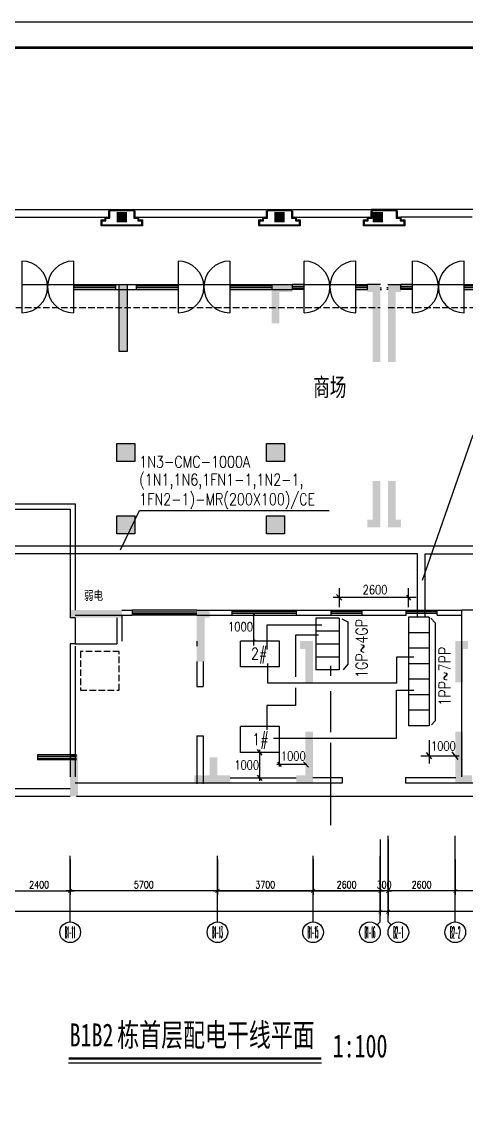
# Model space of a CAD drawing. Extents: x 2942 to 121742, y -69387 to 14613.
# Drawn here: x 44088 to 61292, y -27387 to 14613 of the extents above; entities that cross this region are included whole.
import ezdxf
from ezdxf.enums import TextEntityAlignment as Align

# ---------------------------------------------------------------- set-up
doc = ezdxf.new("R2010")
doc.units = 0
doc.header["$LTSCALE"] = 1000
doc.header["$MEASUREMENT"] = 0
doc.linetypes.add('DASH', pattern=[0.35, 0.25, -0.1])
doc.layers.get('0').update_dxf_attribs({"linetype": 'CONTINUOUS'})
doc.layers.get('DEFPOINTS').update_dxf_attribs({"linetype": 'CONTINUOUS'})
for name, color, linetype in [('1', 4, 'CONTINUOUS'), ('AXIS', 7, 'CONTINUOUS'), ('AXIS_TEXT', 7, 'CONTINUOUS'), ('COLUMN', 252, 'CONTINUOUS'), ('DJ', 4, 'CONTINUOUS'), ('FRAME', 7, 'CONTINUOUS'), ('KT', 7, 'CONTINUOUS'), ('STAIR', 7, 'CONTINUOUS'), ('WALL', 7, 'CONTINUOUS'), ('WINDOW', 7, 'CONTINUOUS'), ('XL', 1, 'CONTINUOUS'), ('信箱', 7, 'CONTINUOUS'), ('文字', 7, 'CONTINUOUS'), ('柱', 252, 'CONTINUOUS'), ('首层', 7, 'CONTINUOUS')]:
    doc.layers.add(name, color=color, linetype=linetype)
doc.styles.add('COMPLEX', font='COMPLEX.shx', dxfattribs={"width": 0.8})
doc.styles.add('DIM_FONT', font='romanc.shx', dxfattribs={"width": 0.8})
doc.styles.add('HZ', font='SIMPLEX.shx', dxfattribs={"width": 0.75, "bigfont": 'hztxt.shx'})
doc.styles.add('HZTXT', font='txt.shx', dxfattribs={"width": 0.5, "bigfont": 'hztxt.shx'})
doc.styles.add('文字说明', font='SimSun.ttf')
doc.dimstyles.new('S100', dxfattribs={"dimtxt": 280, "dimasz": 150, "dimexe": 150, "dimexo": 150, "dimgap": 100, "dimtad": 1, "dimdec": 0, "dimzin": 0, "dimdsep": 46, "dimtxsty": 'DIM_FONT', "dimblk": '_DIMX', "dimblk1": 'ARCHTICK', "dimblk2": 'ARCHTICK', "dimsah": 1, "dimcen": 0.09, "dimdle": 150, "dimclrt": 7, "dimadec": 0, "dimazin": 0, "dimtfac": 1, "dimtdec": 0, "dimtix": 1, "dimtmove": 2, "dimatfit": 3, "dimldrblk": 'ARCHTICK', "dimfxl": 0, "dimtolj": 1, "dimtzin": 0, "dimarcsym": 0})

# ---------------------------------------------------------------- blocks, each defined once
blk = doc.blocks.new('_FZH')
blk.add_solid([(-0.5, -0.5), (0.5, -0.5), (-0.5, 0.5), (0.5, 0.5)])
blk = doc.blocks.new('_ARCHTICK')
at = {"color": 0, "linetype": 'ByBlock', "const_width": 0.15}
blk.add_lwpolyline([(-0.5, -0.5), (0.5, 0.5)], dxfattribs=at)
blk = doc.blocks.new('*D761')
at = {"color": 0, "linetype": 'ByBlock'}
for p, q in [((22863, -17805), (22863, -19966)), ((57963, -17805), (57963, -19966)), ((58113, -19816), (22713, -19816))]:
    blk.add_line(p, q, dxfattribs=at)
at = {"layer": 'DEFPOINTS', "color": 0, "linetype": 'ByBlock'}
for p in [(22863, -17655), (57963, -17655), (22863, -19816)]:
    blk.add_point(p, dxfattribs=at)
at = {"color": 0, "linetype": 'ByBlock', "xscale": 150, "yscale": 150, "zscale": 150, "rotation": 180}
blk.add_blockref('_ARCHTICK', (22863, -19816), dxfattribs=at)
at = {"color": 0, "linetype": 'ByBlock', "xscale": 150, "yscale": 150, "zscale": 150}
blk.add_blockref('_ARCHTICK', (57963, -19816), dxfattribs=at)
at = {"color": 7, "linetype": 'ByBlock', "insert": (40413, -19576), "char_height": 280, "attachment_point": 5, "style": 'DIM_FONT'}
blk.add_mtext('\\A1;35100', dxfattribs=at)
blk = doc.blocks.new('_DIMX')
blk.add_line((-150, 0), (150, 0))
at = {"const_width": 50}
blk.add_lwpolyline([(-70, -70), (70, 70)], dxfattribs=at)
blk = doc.blocks.new('*D767')
at = {"color": 0, "linetype": 'ByBlock'}
for p, q in [((51663, -17805), (51663, -19166)), ((55363, -17805), (55363, -19166)), ((55513, -19016), (51513, -19016))]:
    blk.add_line(p, q, dxfattribs=at)
at = {"layer": 'DEFPOINTS', "color": 0, "linetype": 'ByBlock'}
for p in [(51663, -17655), (55363, -17655), (51663, -19016)]:
    blk.add_point(p, dxfattribs=at)
at = {"color": 0, "linetype": 'ByBlock', "xscale": 150, "yscale": 150, "zscale": 150, "rotation": 180}
blk.add_blockref('_ARCHTICK', (51663, -19016), dxfattribs=at)
at = {"color": 0, "linetype": 'ByBlock', "xscale": 150, "yscale": 150, "zscale": 150}
blk.add_blockref('_ARCHTICK', (55363, -19016), dxfattribs=at)
at = {"color": 7, "linetype": 'ByBlock', "insert": (53513, -18776), "char_height": 280, "attachment_point": 5, "style": 'DIM_FONT'}
blk.add_mtext('\\A1;3700', dxfattribs=at)
blk = doc.blocks.new('*D768')
at = {"color": 0, "linetype": 'ByBlock'}
for p, q in [((55363, -17805), (55363, -19166)), ((57963, -17805), (57963, -19166)), ((58113, -19016), (55213, -19016))]:
    blk.add_line(p, q, dxfattribs=at)
at = {"layer": 'DEFPOINTS', "color": 0, "linetype": 'ByBlock'}
for p in [(55363, -17655), (57963, -17655), (55363, -19016)]:
    blk.add_point(p, dxfattribs=at)
at = {"color": 0, "linetype": 'ByBlock', "xscale": 150, "yscale": 150, "zscale": 150}
for p, rotation in [((55363, -19016), 179.9999999999949), ((57963, -19016), 359.9999999999949)]:
    blk.add_blockref('_ARCHTICK', p, dxfattribs=dict(at, rotation=rotation))
at = {"color": 7, "linetype": 'ByBlock', "insert": (56663, -18776), "char_height": 280, "attachment_point": 5, "style": 'DIM_FONT'}
blk.add_mtext('\\A1;2600', dxfattribs=at)
blk = doc.blocks.new('_AXISO')
blk.add_circle((0, 0), 0.5)
at = {"layer": 'AXIS_TEXT', "style": 'COMPLEX', "width": 1.041667}
blk.add_attdef('A', text='', height=0.56, dxfattribs=at).set_placement((-0.25, -0.28), (0.25, -0.28), align=Align.FIT)
blk = doc.blocks.new('*D773')
at = {"color": 0, "linetype": 'ByBlock'}
for p, q in [((51663, -17805), (51663, -19166)), ((55363, -17805), (55363, -19166)), ((51513, -19016), (55513, -19016))]:
    blk.add_line(p, q, dxfattribs=at)
at = {"layer": 'DEFPOINTS', "color": 0, "linetype": 'ByBlock'}
for p in [(51663, -17655), (55363, -17655), (55363, -19016)]:
    blk.add_point(p, dxfattribs=at)
at = {"color": 0, "linetype": 'ByBlock', "xscale": 150, "yscale": 150, "zscale": 150, "rotation": 180}
blk.add_blockref('_ARCHTICK', (51663, -19016), dxfattribs=at)
at = {"color": 0, "linetype": 'ByBlock', "xscale": 150, "yscale": 150, "zscale": 150}
blk.add_blockref('_ARCHTICK', (55363, -19016), dxfattribs=at)
at = {"color": 7, "linetype": 'ByBlock', "insert": (53513, -18776), "char_height": 280, "attachment_point": 5, "style": 'DIM_FONT'}
blk.add_mtext('\\A1;3700', dxfattribs=at)
blk = doc.blocks.new('*D774')
at = {"color": 0, "linetype": 'ByBlock'}
for p, q in [((55363, -17805), (55363, -19166)), ((57963, -17805), (57963, -19166)), ((55213, -19016), (58113, -19016))]:
    blk.add_line(p, q, dxfattribs=at)
at = {"layer": 'DEFPOINTS', "color": 0, "linetype": 'ByBlock'}
for p in [(55363, -17655), (57963, -17655), (57963, -19016)]:
    blk.add_point(p, dxfattribs=at)
at = {"color": 0, "linetype": 'ByBlock', "xscale": 150, "yscale": 150, "zscale": 150, "rotation": 180}
blk.add_blockref('_ARCHTICK', (55363, -19016), dxfattribs=at)
at = {"color": 0, "linetype": 'ByBlock', "xscale": 150, "yscale": 150, "zscale": 150}
blk.add_blockref('_ARCHTICK', (57963, -19016), dxfattribs=at)
at = {"color": 7, "linetype": 'ByBlock', "insert": (56663, -18776), "char_height": 280, "attachment_point": 5, "style": 'DIM_FONT'}
blk.add_mtext('\\A1;2600', dxfattribs=at)
blk = doc.blocks.new('*D777')
at = {"color": 0, "linetype": 'ByBlock'}
for p, q in [((45963, -17805), (45963, -19166)), ((51663, -17805), (51663, -19166)), ((51813, -19016), (45813, -19016))]:
    blk.add_line(p, q, dxfattribs=at)
at = {"layer": 'DEFPOINTS', "color": 0, "linetype": 'ByBlock'}
for p in [(45963, -17655), (51663, -17655), (45963, -19016)]:
    blk.add_point(p, dxfattribs=at)
at = {"color": 0, "linetype": 'ByBlock', "xscale": 150, "yscale": 150, "zscale": 150, "rotation": 180}
blk.add_blockref('_ARCHTICK', (45963, -19016), dxfattribs=at)
at = {"color": 0, "linetype": 'ByBlock', "xscale": 150, "yscale": 150, "zscale": 150}
blk.add_blockref('_ARCHTICK', (51663, -19016), dxfattribs=at)
at = {"color": 7, "linetype": 'ByBlock', "insert": (48813, -18776), "char_height": 280, "attachment_point": 5, "style": 'DIM_FONT'}
blk.add_mtext('\\A1;5700', dxfattribs=at)
blk = doc.blocks.new('*D779')
at = {"color": 0, "linetype": 'ByBlock'}
for p, q in [((58263, -17805), (58263, -19966)), ((96063, -17805), (96063, -19966)), ((96213, -19816), (58113, -19816))]:
    blk.add_line(p, q, dxfattribs=at)
at = {"layer": 'DEFPOINTS', "color": 0, "linetype": 'ByBlock'}
for p in [(58263, -17655), (96063, -17655), (58263, -19816)]:
    blk.add_point(p, dxfattribs=at)
at = {"color": 0, "linetype": 'ByBlock', "xscale": 150, "yscale": 150, "zscale": 150, "rotation": 180}
blk.add_blockref('_ARCHTICK', (58263, -19816), dxfattribs=at)
at = {"color": 0, "linetype": 'ByBlock', "xscale": 150, "yscale": 150, "zscale": 150}
blk.add_blockref('_ARCHTICK', (96063, -19816), dxfattribs=at)
at = {"color": 7, "linetype": 'ByBlock', "insert": (77163, -19576), "char_height": 280, "attachment_point": 5, "style": 'DIM_FONT'}
blk.add_mtext('\\A1;37800', dxfattribs=at)
blk = doc.blocks.new('*D781')
at = {"color": 0, "linetype": 'ByBlock'}
for p, q in [((58263, -17805), (58263, -19166)), ((60863, -17805), (60863, -19166)), ((61013, -19016), (58113, -19016))]:
    blk.add_line(p, q, dxfattribs=at)
at = {"layer": 'DEFPOINTS', "color": 0, "linetype": 'ByBlock'}
for p in [(58263, -17655), (60863, -17655), (58263, -19016)]:
    blk.add_point(p, dxfattribs=at)
at = {"color": 0, "linetype": 'ByBlock', "xscale": 150, "yscale": 150, "zscale": 150, "rotation": 180}
blk.add_blockref('_ARCHTICK', (58263, -19016), dxfattribs=at)
at = {"color": 0, "linetype": 'ByBlock', "xscale": 150, "yscale": 150, "zscale": 150}
blk.add_blockref('_ARCHTICK', (60863, -19016), dxfattribs=at)
at = {"color": 7, "linetype": 'ByBlock', "insert": (59563, -18776), "char_height": 280, "attachment_point": 5, "style": 'DIM_FONT'}
blk.add_mtext('\\A1;2600', dxfattribs=at)
blk = doc.blocks.new('*D782')
at = {"color": 0, "linetype": 'ByBlock'}
for p, q in [((60863, -17805), (60863, -19166)), ((64563, -17805), (64563, -19166)), ((64713, -19016), (60713, -19016))]:
    blk.add_line(p, q, dxfattribs=at)
at = {"layer": 'DEFPOINTS', "color": 0, "linetype": 'ByBlock'}
for p in [(60863, -17655), (64563, -17655), (60863, -19016)]:
    blk.add_point(p, dxfattribs=at)
at = {"color": 0, "linetype": 'ByBlock', "xscale": 150, "yscale": 150, "zscale": 150, "rotation": 180}
blk.add_blockref('_ARCHTICK', (60863, -19016), dxfattribs=at)
at = {"color": 0, "linetype": 'ByBlock', "xscale": 150, "yscale": 150, "zscale": 150}
blk.add_blockref('_ARCHTICK', (64563, -19016), dxfattribs=at)
at = {"color": 7, "linetype": 'ByBlock', "insert": (62713, -18776), "char_height": 280, "attachment_point": 5, "style": 'DIM_FONT'}
blk.add_mtext('\\A1;3700', dxfattribs=at)
blk = doc.blocks.new('_AXISO1')
blk.add_line((0.354, -0.146), (0.5, 0))
blk.add_circle((0, -0.5), 0.5)
at = {"layer": 'AXIS_TEXT', "style": 'COMPLEX', "width": 1.041667}
blk.add_attdef('A', text='', height=0.56, dxfattribs=at).set_placement((-0.25, -0.78), (0.25, -0.78), align=Align.FIT)
blk = doc.blocks.new('_AXISO2')
blk.add_line((0.354, 0.146), (0.5, 0))
blk.add_circle((0, 0.5), 0.5)
at = {"layer": 'AXIS_TEXT', "style": 'COMPLEX', "width": 1.041667}
blk.add_attdef('A', text='', height=0.56, dxfattribs=at).set_placement((-0.25, 0.22), (0.25, 0.22), align=Align.FIT)
blk = doc.blocks.new('*D804')
at = {"color": 0, "linetype": 'ByBlock'}
for p, q in [((57963, -17029), (57963, -19166)), ((58263, -17029), (58263, -19166)), ((57963, -19016), (57813, -19016)), ((58263, -19016), (57963, -19016)), ((58263, -19016), (58413, -19016))]:
    blk.add_line(p, q, dxfattribs=at)
at = {"layer": 'DEFPOINTS', "color": 0, "linetype": 'ByBlock'}
for p in [(57963, -16879), (58263, -16879), (57963, -19016)]:
    blk.add_point(p, dxfattribs=at)
at = {"color": 0, "linetype": 'ByBlock', "xscale": 150, "yscale": 150, "zscale": 150}
blk.add_blockref('_ARCHTICK', (57963, -19016), dxfattribs=at)
at = {"color": 0, "linetype": 'ByBlock', "xscale": 150, "yscale": 150, "zscale": 150, "rotation": 180}
blk.add_blockref('_ARCHTICK', (58263, -19016), dxfattribs=at)
at = {"color": 7, "linetype": 'ByBlock', "insert": (58113, -18776), "char_height": 280, "attachment_point": 5, "style": 'DIM_FONT'}
blk.add_mtext('\\A1;300', dxfattribs=at)
blk = doc.blocks.new('M_B0OPK')
for p, q in [((-0.5, 0.5), (0.5, 0.5)), ((0.5, 0.167), (-0.5, 0.167)), ((0.5, -0.167), (-0.5, -0.167)), ((-0.5, -0.5), (0.5, -0.5))]:
    blk.add_line(p, q)
blk = doc.blocks.new('*D806')
at = {"color": 0, "linetype": 'ByBlock'}
for p, q in [((43563, -17805), (43563, -19166)), ((45963, -17805), (45963, -19166)), ((43413, -19016), (46113, -19016))]:
    blk.add_line(p, q, dxfattribs=at)
at = {"layer": 'DEFPOINTS', "color": 0, "linetype": 'ByBlock'}
for p in [(43563, -17655), (45963, -17655), (45963, -19016)]:
    blk.add_point(p, dxfattribs=at)
at = {"color": 0, "linetype": 'ByBlock', "xscale": 150, "yscale": 150, "zscale": 150, "rotation": 180}
blk.add_blockref('_ARCHTICK', (43563, -19016), dxfattribs=at)
at = {"color": 0, "linetype": 'ByBlock', "xscale": 150, "yscale": 150, "zscale": 150}
blk.add_blockref('_ARCHTICK', (45963, -19016), dxfattribs=at)
at = {"color": 7, "linetype": 'ByBlock', "insert": (44763, -18776), "char_height": 280, "attachment_point": 5, "style": 'DIM_FONT'}
blk.add_mtext('\\A1;2400', dxfattribs=at)

msp = doc.modelspace()

# ---------------------------------------------------------------- hatches: boundary and pattern name
at = {"layer": '柱'}
h = msp.add_hatch(color=252, dxfattribs=at)
h.paths.add_polyline_path([(38863.3, -1150.1), (39163.3, -1150.1), (39163.3, -2150.1), (37863.3, -2150.1), (37863.3, -1850.1), (38863.3, -1850.1)])
h.paths.add_polyline_path([(23363.3, 4449.9), (22863.3, 4449.9), (22863.3, 1449.9), (23163.3, 1449.9), (23163.3, 4149.9), (23363.3, 4149.9)])
h.paths.add_polyline_path([(22863.3, -3150.1), (23163.3, -3150.1), (23163.3, -4650.1), (23363.3, -4650.1), (23363.3, -4950.1), (22863.3, -4950.1)])
h.paths.add_polyline_path([(29463.3, -8150.1), (29963.3, -8150.1), (29963.3, -10140.1), (29663.3, -10140.1), (29663.3, -8450.1), (29463.3, -8450.1)])
h.paths.add_polyline_path([(25463.3, -12850.1), (25763.3, -12850.1), (25763.3, -14550.1), (26113.3, -14550.1), (26113.3, -14850.1), (25463.3, -14850.1)])
h.paths.add_polyline_path([(25963.3, -9350.1), (25463.3, -9350.1), (25463.3, -10950.1), (25763.3, -10950.1), (25763.3, -9650.1), (25963.3, -9650.1)])
h.paths.add_polyline_path([(28663.3, -14550.1), (28663.3, -14850.1), (30063.3, -14850.1), (30063.3, -14550.1), (29463.3, -14550.1), (29463.3, -13850.1), (29163.3, -13850.1), (29163.3, -14550.1)])
h.paths.add_polyline_path([(34563.3, -13750.1), (34863.3, -13750.1), (34863.3, -15350.1), (34563.3, -15350.1)])
h.paths.add_polyline_path([(26563.3, -2400.1), (27263.3, -2400.1), (27263.3, -1700.1), (26563.3, -1700.1)])
h.paths.add_polyline_path([(26563.3, -5200.1), (27263.3, -5200.1), (27263.3, -4500.1), (26563.3, -4500.1)])
h.paths.add_polyline_path([(26263.3, 4449.9), (27063.3, 4449.9), (27063.3, 3149.9), (27063.3, 2949.9), (26763.3, 2949.9), (26763.3, 4149.9), (26263.3, 4149.9)])
h.paths.add_polyline_path([(34863.3, -8150.1), (34863.3, -8450.1), (32863.3, -8450.1), (32863.3, -8150.1)])
h.paths.add_polyline_path([(32363.3, -5200.1), (33063.3, -5200.1), (33063.3, -4500.1), (32363.3, -4500.1)])
h.paths.add_polyline_path([(32363.3, -2400.1), (33063.3, -2400.1), (33063.3, -1700.1), (32363.3, -1700.1)])
h.paths.add_polyline_path([(37963.3, -6550.1), (37963.3, -6250.1), (37163.3, -6250.1), (37163.3, -8850.1), (38063.3, -8850.1), (38063.3, -8550.1), (37463.3, -8550.1), (37463.3, -6550.1)])
h.paths.add_polyline_path([(37463.3, -6550.1), (37463.3, -8550.1)], flags=16)
h.paths.add_polyline_path([(32663.3, 1849.9), (32963.3, 1849.9), (32963.3, 4449.9), (32663.3, 4449.9)])
h.paths.add_polyline_path([(54563.3, 4449.9), (53763.3, 4449.9), (53763.3, 3149.9), (53763.3, 2949.9), (54063.3, 2949.9), (54063.3, 4149.9), (54563.3, 4149.9)])
h.paths.add_polyline_path([(54263.3, -2400.1), (53563.3, -2400.1), (53563.3, -1700.1), (54263.3, -1700.1)])
h.paths.add_polyline_path([(54263.3, -5200.1), (53563.3, -5200.1), (53563.3, -4500.1), (54263.3, -4500.1)])
h.paths.add_polyline_path([(51363.3, -8150.1), (50863.3, -8150.1), (50863.3, -10140.1), (51163.3, -10140.1), (51163.3, -8450.1), (51363.3, -8450.1)])
h.paths.add_polyline_path([(46263.3, -13750.1), (45963.3, -13750.1), (45963.3, -15350.1), (46263.3, -15350.1)])
h.paths.add_polyline_path([(41963.3, -13350.1), (41663.3, -13350.1), (41663.3, -15350.1), (41963.3, -15350.1)])
h.paths.add_polyline_path([(38863.3, -13350.1), (39163.3, -13350.1), (39163.3, -15350.1), (38863.3, -15350.1)])
h.paths.add_polyline_path([(52163.3, -14550.1), (52163.3, -14850.1), (50763.3, -14850.1), (50763.3, -14550.1), (51363.3, -14550.1), (51363.3, -13850.1), (51663.3, -13850.1), (51663.3, -14550.1)])
h.paths.add_polyline_path([(45963.3, -8150.1), (45963.3, -8450.1), (47963.3, -8450.1), (47963.3, -8150.1)])
h.paths.add_polyline_path([(41963.3, -1150.1), (41663.3, -1150.1), (41663.3, -2150.1), (42963.3, -2150.1), (42963.3, -1850.1), (41963.3, -1850.1)])
h.paths.add_polyline_path([(39063.3, -6550.1), (39063.3, -6250.1), (39863.3, -6250.1), (39863.3, -8850.1), (38963.3, -8850.1), (38963.3, -8550.1), (39563.3, -8550.1), (39563.3, -6550.1)])
h.paths.add_polyline_path([(41763.3, -6550.1), (41763.3, -6250.1), (40963.3, -6250.1), (40963.3, -8850.1), (41863.3, -8850.1), (41863.3, -8550.1), (41263.3, -8550.1), (41263.3, -6550.1)])
h.paths.add_polyline_path([(43363.3, -6550.1), (43363.3, -8550.1)], flags=16)
h.paths.add_polyline_path([(42863.3, -6550.1), (42863.3, -6250.1), (43663.3, -6250.1), (43663.3, -8850.1), (42763.3, -8850.1), (42763.3, -8550.1), (43363.3, -8550.1), (43363.3, -6550.1)])
h.paths.add_polyline_path([(38863.3, 2449.9), (39163.3, 2449.9), (39163.3, 4449.9), (38863.3, 4449.9)])
h.paths.add_polyline_path([(41963.3, 2449.9), (41663.3, 2449.9), (41663.3, 4449.9), (41963.3, 4449.9)])
h.paths.add_polyline_path([(48463.3, -5200.1), (47763.3, -5200.1), (47763.3, -4500.1), (48463.3, -4500.1)])
h.paths.add_polyline_path([(48463.3, -2400.1), (47763.3, -2400.1), (47763.3, -1700.1), (48463.3, -1700.1)])
h.paths.add_polyline_path([(48163.3, 1849.9), (47863.3, 1849.9), (47863.3, 4449.9), (48163.3, 4449.9)])
h.paths.add_polyline_path([(55363.3, -12850.1), (55063.3, -12850.1), (55063.3, -14550.1), (54713.3, -14550.1), (54713.3, -14850.1), (55363.3, -14850.1)])
h.paths.add_polyline_path([(54863.3, -9350.1), (55363.3, -9350.1), (55363.3, -10950.1), (55063.3, -10950.1), (55063.3, -9650.1), (54863.3, -9650.1)])
h.paths.add_polyline_path([(57463.3, 4449.9), (57963.3, 4449.9), (57963.3, 1449.9), (57663.3, 1449.9), (57663.3, 4149.9), (57463.3, 4149.9)])
h.paths.add_polyline_path([(57963.3, -3150.1), (57663.3, -3150.1), (57663.3, -4650.1), (57463.3, -4650.1), (57463.3, -4950.1), (57963.3, -4950.1)])
edge = h.paths.add_edge_path()
edge.add_line((20397.6, 4449.9), (58994.1, 4449.9))
edge = h.paths.add_edge_path()
edge.add_line((57963.3, -17655), (57963.3, 8640.9))
h = msp.add_hatch(color=252, dxfattribs=at)
h.paths.add_polyline_path([(74263.3, -1150.1), (74563.3, -1150.1), (74563.3, -2150.1), (73263.3, -2150.1), (73263.3, -1850.1), (74263.3, -1850.1)])
h.paths.add_polyline_path([(58763.3, 4449.9), (58263.3, 4449.9), (58263.3, 1449.9), (58563.3, 1449.9), (58563.3, 4149.9), (58763.3, 4149.9)])
h.paths.add_polyline_path([(58263.3, -3150.1), (58563.3, -3150.1), (58563.3, -4650.1), (58763.3, -4650.1), (58763.3, -4950.1), (58263.3, -4950.1)])
h.paths.add_polyline_path([(64863.3, -8150.1), (65363.3, -8150.1), (65363.3, -10140.1), (65063.3, -10140.1), (65063.3, -8450.1), (64863.3, -8450.1)])
h.paths.add_polyline_path([(60863.3, -12850.1), (61163.3, -12850.1), (61163.3, -14550.1), (61513.3, -14550.1), (61513.3, -14850.1), (60863.3, -14850.1)])
h.paths.add_polyline_path([(61363.3, -9350.1), (60863.3, -9350.1), (60863.3, -10950.1), (61163.3, -10950.1), (61163.3, -9650.1), (61363.3, -9650.1)])
h.paths.add_polyline_path([(64063.3, -14550.1), (64063.3, -14850.1), (65463.3, -14850.1), (65463.3, -14550.1), (64863.3, -14550.1), (64863.3, -13850.1), (64563.3, -13850.1), (64563.3, -14550.1)])
h.paths.add_polyline_path([(69963.3, -13750.1), (70263.3, -13750.1), (70263.3, -15350.1), (69963.3, -15350.1)])
h.paths.add_polyline_path([(61963.3, -2400.1), (62663.3, -2400.1), (62663.3, -1700.1), (61963.3, -1700.1)])
h.paths.add_polyline_path([(61963.3, -5200.1), (62663.3, -5200.1), (62663.3, -4500.1), (61963.3, -4500.1)])
h.paths.add_polyline_path([(61663.3, 4449.9), (62463.3, 4449.9), (62463.3, 3149.9), (62463.3, 2949.9), (62163.3, 2949.9), (62163.3, 4149.9), (61663.3, 4149.9)])
h.paths.add_polyline_path([(70263.3, -8150.1), (70263.3, -8450.1), (68263.3, -8450.1), (68263.3, -8150.1)])
h.paths.add_polyline_path([(67763.3, -5200.1), (68463.3, -5200.1), (68463.3, -4500.1), (67763.3, -4500.1)])
h.paths.add_polyline_path([(67763.3, -2400.1), (68463.3, -2400.1), (68463.3, -1700.1), (67763.3, -1700.1)])
h.paths.add_polyline_path([(73363.3, -6550.1), (73363.3, -6250.1), (72563.3, -6250.1), (72563.3, -8850.1), (73463.3, -8850.1), (73463.3, -8550.1), (72863.3, -8550.1), (72863.3, -6550.1)])
h.paths.add_polyline_path([(72863.3, -6550.1), (72863.3, -8550.1)], flags=16)
h.paths.add_polyline_path([(68063.3, 1849.9), (68363.3, 1849.9), (68363.3, 4449.9), (68063.3, 4449.9)])
h.paths.add_polyline_path([(89963.3, 4449.9), (89163.3, 4449.9), (89163.3, 3149.9), (89163.3, 2949.9), (89463.3, 2949.9), (89463.3, 4149.9), (89963.3, 4149.9)])
h.paths.add_polyline_path([(89663.3, -2400.1), (88963.3, -2400.1), (88963.3, -1700.1), (89663.3, -1700.1)])
h.paths.add_polyline_path([(89663.3, -5200.1), (88963.3, -5200.1), (88963.3, -4500.1), (89663.3, -4500.1)])
h.paths.add_polyline_path([(86763.3, -8150.1), (86263.3, -8150.1), (86263.3, -10140.1), (86563.3, -10140.1), (86563.3, -8450.1), (86763.3, -8450.1)])
h.paths.add_polyline_path([(81663.3, -13750.1), (81363.3, -13750.1), (81363.3, -15350.1), (81663.3, -15350.1)])
h.paths.add_polyline_path([(77363.3, -13350.1), (77063.3, -13350.1), (77063.3, -15350.1), (77363.3, -15350.1)])
h.paths.add_polyline_path([(74263.3, -13350.1), (74563.3, -13350.1), (74563.3, -15350.1), (74263.3, -15350.1)])
h.paths.add_polyline_path([(87563.3, -14550.1), (87563.3, -14850.1), (86163.3, -14850.1), (86163.3, -14550.1), (86763.3, -14550.1), (86763.3, -13850.1), (87063.3, -13850.1), (87063.3, -14550.1)])
h.paths.add_polyline_path([(81363.3, -8150.1), (81363.3, -8450.1), (83363.3, -8450.1), (83363.3, -8150.1)])
h.paths.add_polyline_path([(77363.3, -1150.1), (77063.3, -1150.1), (77063.3, -2150.1), (78363.3, -2150.1), (78363.3, -1850.1), (77363.3, -1850.1)])
h.paths.add_polyline_path([(74463.3, -6550.1), (74463.3, -6250.1), (75263.3, -6250.1), (75263.3, -8850.1), (74363.3, -8850.1), (74363.3, -8550.1), (74963.3, -8550.1), (74963.3, -6550.1)])
h.paths.add_polyline_path([(77163.3, -6550.1), (77163.3, -6250.1), (76363.3, -6250.1), (76363.3, -8850.1), (77263.3, -8850.1), (77263.3, -8550.1), (76663.3, -8550.1), (76663.3, -6550.1)])
h.paths.add_polyline_path([(78763.3, -6550.1), (78763.3, -8550.1)], flags=16)
h.paths.add_polyline_path([(78263.3, -6550.1), (78263.3, -6250.1), (79063.3, -6250.1), (79063.3, -8850.1), (78163.3, -8850.1), (78163.3, -8550.1), (78763.3, -8550.1), (78763.3, -6550.1)])
h.paths.add_polyline_path([(74263.3, 2449.9), (74563.3, 2449.9), (74563.3, 4449.9), (74263.3, 4449.9)])
h.paths.add_polyline_path([(77363.3, 2449.9), (77063.3, 2449.9), (77063.3, 4449.9), (77363.3, 4449.9)])
h.paths.add_polyline_path([(83863.3, -5200.1), (83163.3, -5200.1), (83163.3, -4500.1), (83863.3, -4500.1)])
h.paths.add_polyline_path([(83863.3, -2400.1), (83163.3, -2400.1), (83163.3, -1700.1), (83863.3, -1700.1)])
h.paths.add_polyline_path([(83563.3, 1849.9), (83263.3, 1849.9), (83263.3, 4449.9), (83563.3, 4449.9)])
h.paths.add_polyline_path([(90763.3, -12850.1), (90463.3, -12850.1), (90463.3, -14550.1), (90113.3, -14550.1), (90113.3, -14850.1), (90763.3, -14850.1)])
h.paths.add_polyline_path([(90263.3, -9350.1), (90763.3, -9350.1), (90763.3, -10950.1), (90463.3, -10950.1), (90463.3, -9650.1), (90263.3, -9650.1)])
h.paths.add_polyline_path([(92863.3, 4449.9), (93363.3, 4449.9), (93363.3, 1449.9), (93063.3, 1449.9), (93063.3, 4149.9), (92863.3, 4149.9)])
h.paths.add_polyline_path([(93363.3, -3150.1), (93063.3, -3150.1), (93063.3, -4650.1), (92863.3, -4650.1), (92863.3, -4950.1), (93363.3, -4950.1)])
edge = h.paths.add_edge_path()
edge.add_line((55797.5, 4449.9), (94394, 4449.9))
edge = h.paths.add_edge_path()
edge.add_line((93363.3, -17655), (93363.3, 8640.9))

# ---------------------------------------------------------------- linework, layer by layer
for p, q in [((44088.3, 5349.7), (44088.3, 3349.7)), ((46088.3, 5349.7), (46088.3, 3349.7)), ((50138.3, 5349.7), (50138.3, 3349.7)), ((52138.3, 5349.7), (52138.3, 3349.7)), ((55013.3, 3349.7), (55013.3, 5349.7)), ((57013.3, 3349.7), (57013.3, 5349.7)), ((59213.3, 3349.7), (59213.3, 5349.7)), ((61213.3, 3349.7), (61213.3, 5349.7)), ((50863.3, -8150.1), (48363.3, -8150.1)), ((48363.3, -8216.8), (50863.3, -8216.8)), ((48363.3, -8283.5), (50863.3, -8283.5)), ((50863.3, -8350.1), (48363.3, -8350.1)), ((52213.3, -8150.1), (54713.3, -8150.1)), ((54713.3, -8216.8), (52213.3, -8216.8)), ((54713.3, -8283.5), (52213.3, -8283.5)), ((52213.3, -8350.1), (54713.3, -8350.1)), ((56063.3, -8150.1), (57263.3, -8150.1)), ((57263.3, -8216.8), (56063.3, -8216.8)), ((57263.3, -8283.5), (56063.3, -8283.5)), ((56063.3, -8350.1), (57263.3, -8350.1)), ((58963.3, -8150.1), (60163.3, -8150.1)), ((60163.3, -8216.8), (58963.3, -8216.8)), ((60163.3, -8283.5), (58963.3, -8283.5))]:
    msp.add_line(p, q)
for centre, start, end in [((44088.3, 4349.7), 270, 90), ((46088.3, 4349.7), 90, 270), ((50138.3, 4349.7), 270, 90), ((52138.3, 4349.7), 90, 270), ((55013.3, 4349.7), 270, 90), ((57013.3, 4349.7), 90, 270), ((59213.3, 4349.7), 270, 90), ((61213.3, 4349.7), 90, 270)]:
    msp.add_arc(centre, 1000, start, end)
at = {"layer": 'AXIS'}
for p, q in [((58263.3, -20215.7), (58263.3, -16879.4)), ((60863.3, -20215.7), (60863.3, -16879.4)), ((45963.3, -20215.7), (45963.3, -17655)), ((51663.3, -20215.7), (51663.3, -17655)), ((55363.3, -20215.7), (55363.3, -17655)), ((57963.3, -20215.7), (57963.3, -17655))]:
    msp.add_line(p, q, dxfattribs=at)
at = {"layer": 'DJ'}
for p, q in [((59591.8, -6988.6), (61553.6, -1374.9)), ((47912.4, -5818.2), (48652, -4294.6)), ((48652, -4294.6), (55990.4, -4294.6)), ((39930.4, -5671.2), (76327, -5671.2)), ((59398.3, -5973.3), (40194.3, -5973.3)), ((59398.3, -8395.5), (59398.3, -5973.3)), ((59698.3, -8395.5), (59698.3, -5971.2)), ((59698.3, -5971.2), (76027, -5971.2)), ((56268, -7544.2), (56476.1, -7765.1)), ((56389.2, -8042.3), (56389.2, -7300.8)), ((59053.8, -8042.3), (59053.8, -7300.8)), ((59357.3, -7670.2), (56142.4, -7670.2)), ((58973.2, -7569.9), (59129.3, -7764.9)), ((53109.9, -8316.5), (53031.5, -8381.7)), ((53073.3, -9516.8), (53073.3, -8289.1)), ((56481, -8491.5), (56712.4, -8607.1)), ((56712.4, -8607.1), (56712.4, -10248.8)), ((59921.3, -8465.1), (60082.9, -8649.8)), ((60082.9, -8649.8), (60082.9, -12434.5)), ((53122.2, -9320.3), (53028.2, -9377.7)), ((56712.4, -10248.8), (56527.3, -10456.9)), ((60082.9, -12434.5), (59944.4, -12596.1)), ((59850.8, -13185.4), (59850.8, -14084.2)), ((53193.5, -13549.6), (53380.6, -13760)), ((53287.7, -13552.1), (53287.7, -14762.8)), ((54056.9, -13635.2), (54056.9, -14205.4)), ((61012.3, -13797.9), (59528.2, -13797.9)), ((59732.6, -13665.1), (59947.6, -13906.8)), ((60738.5, -13636.7), (60964.3, -13926.9)), ((53959.6, -14114.1), (55119.9, -14114.1)), ((53981.8, -14029.7), (54131.4, -14197.9)), ((54993.5, -14016.8), (55180.7, -14227.2)), ((53193.5, -14538.4), (53380.6, -14748.8))]:
    msp.add_line(p, q, dxfattribs=at)
at = {"layer": 'FRAME', "color": 7, "linetype": 'ByBlock'}
msp.add_lwpolyline([(121742.1, -69387), (2942.1, -69387), (2942.1, 14613), (121742.1, 14613)], close=True, dxfattribs=at)
at = {"layer": 'FRAME', "color": 7, "linetype": 'ByBlock', "const_width": 100}
msp.add_lwpolyline([(120742.1, 13612.6), (5442.1, 13612.6), (5442.1, -68387.5), (120742.1, -68387.5)], close=True, dxfattribs=at)
at = {"layer": 'KT', "linetype": 'DASH'}
for p, q in [((22863.3, 3549.9), (57963.3, 3549.9)), ((58263.3, 3549.9), (89463.3, 3549.9))]:
    msp.add_line(p, q, dxfattribs=at)
at = {"layer": 'STAIR'}
for p, q in [((42504.4, 7349.9), (47523.3, 7349.9)), ((48403.3, 7349.9), (53563.3, 7349.9)), ((54563.3, 7349.9), (58614.8, 7349.9)), ((61723.3, 7349.9), (57614.8, 7349.9)), ((42664.8, 7049.9), (47313.3, 7049.9)), ((48613.3, 7049.9), (53413.3, 7049.9)), ((54713.3, 7049.9), (57464.8, 7049.9)), ((61513.9, 7049.9), (58764.8, 7049.9)), ((44088.3, 4449.9), (46088.3, 4449.9)), ((50138.3, 4449.9), (52138.3, 4449.9)), ((55013.3, 4449.9), (57013.3, 4449.9)), ((59213.3, 4449.9), (61213.3, 4449.9)), ((56492.3, -14850.1), (46163.3, -14850.1)), ((74313.3, -14850.1), (58940.1, -14850.1)), ((46213.3, -15350.1), (74313.3, -15350.1))]:
    msp.add_line(p, q, dxfattribs=at)
at = {"layer": 'STAIR', "linetype": 'DASH'}
msp.add_lwpolyline([(46363.3, -11250.1), (47863.3, -11250.1), (47863.3, -9750.1), (46363.3, -9750.1)], close=True, dxfattribs=at)
at = {"layer": 'WALL'}
for p, q in [((47523.3, 7349.9), (47463.3, 7289.9)), ((47463.3, 7049.9), (47463.3, 7289.9)), ((47498.3, 7014.9), (47498.3, 7289.9)), ((47523.3, 7349.9), (48403.3, 7349.9)), ((47523.3, 7314.9), (48403.3, 7314.9)), ((48463.3, 7289.9), (48403.3, 7349.9)), ((48428.3, 7290.6), (48428.3, 7014.9)), ((48463.3, 7289.9), (48463.3, 7049.9)), ((53623.3, 7349.9), (53563.3, 7289.9)), ((53563.3, 7049.9), (53563.3, 7289.9)), ((53598.3, 7014.9), (53598.3, 7289.9)), ((53623.3, 7349.9), (54503.3, 7349.9)), ((53623.3, 7314.9), (54503.3, 7314.9)), ((54563.3, 7289.9), (54503.3, 7349.9)), ((54528.3, 7290.6), (54528.3, 7014.9)), ((54563.3, 7289.9), (54563.3, 7049.9)), ((57673.3, 7349.9), (57613.3, 7289.9)), ((57613.3, 7049.9), (57613.3, 7289.9)), ((57648.3, 7014.9), (57648.3, 7289.9)), ((57673.3, 7349.9), (58553.3, 7349.9)), ((57673.3, 7314.9), (58553.3, 7314.9)), ((58613.3, 7289.9), (58553.3, 7349.9)), ((58578.3, 7290.6), (58578.3, 7014.9)), ((58613.3, 7289.9), (58613.3, 7049.9)), ((47163.3, 6949.9), (47180.9, 6932.3)), ((47163.3, 6709.9), (47163.3, 6949.9)), ((47163.3, 6949.9), (47313.3, 6949.9)), ((47198.3, 6744.9), (47198.3, 6889.9)), ((48728.3, 6744.9), (47198.3, 6744.9)), ((47223.3, 6914.9), (47348.3, 6914.9)), ((47313.3, 7049.9), (47330.9, 7032.3)), ((47313.3, 6949.9), (47313.3, 7049.9)), ((47313.3, 7049.9), (47463.3, 7049.9)), ((47348.3, 6914.9), (47348.3, 6989.9)), ((47373.3, 7014.9), (47498.3, 7014.9)), ((48428.3, 7014.9), (48553.3, 7014.9)), ((48463.3, 7049.9), (48613.3, 7049.9)), ((48578.3, 6989.9), (48578.3, 6914.9)), ((48578.3, 6914.9), (48703.3, 6914.9)), ((48613.3, 7049.9), (48595.7, 7032.3)), ((48613.3, 7049.9), (48613.3, 6949.9)), ((48613.3, 6949.9), (48763.3, 6949.9)), ((48728.3, 6889.9), (48728.3, 6744.9)), ((48763.3, 6949.9), (48745.7, 6932.3)), ((48763.3, 6949.9), (48763.3, 6709.9)), ((48763.3, 6709.9), (48763.3, 6889.9)), ((53263.3, 6949.9), (53280.9, 6932.3)), ((53263.3, 6709.9), (53263.3, 6949.9)), ((53263.3, 6949.9), (53413.3, 6949.9)), ((53298.3, 6744.9), (53298.3, 6889.9)), ((54828.3, 6744.9), (53298.3, 6744.9)), ((53323.3, 6914.9), (53448.3, 6914.9)), ((53413.3, 7049.9), (53430.9, 7032.3)), ((53413.3, 6949.9), (53413.3, 7049.9)), ((53413.3, 7049.9), (53563.3, 7049.9)), ((53448.3, 6914.9), (53448.3, 6989.9)), ((53473.3, 7014.9), (53598.3, 7014.9)), ((54528.3, 7014.9), (54653.3, 7014.9)), ((54563.3, 7049.9), (54713.3, 7049.9)), ((54678.3, 6989.9), (54678.3, 6914.9)), ((54678.3, 6914.9), (54803.3, 6914.9)), ((54713.3, 7049.9), (54695.7, 7032.3)), ((54713.3, 7049.9), (54713.3, 6949.9)), ((54713.3, 6949.9), (54863.3, 6949.9)), ((54828.3, 6889.9), (54828.3, 6744.9)), ((54863.3, 6949.9), (54845.7, 6932.3)), ((54863.3, 6949.9), (54863.3, 6709.9)), ((54863.3, 6709.9), (54863.3, 6889.9)), ((57313.3, 6949.9), (57330.9, 6932.3)), ((57313.3, 6709.9), (57313.3, 6949.9)), ((57313.3, 6949.9), (57463.3, 6949.9)), ((57348.3, 6744.9), (57348.3, 6889.9)), ((58878.3, 6744.9), (57348.3, 6744.9)), ((57373.3, 6914.9), (57498.3, 6914.9)), ((57463.3, 7049.9), (57480.9, 7032.3)), ((57463.3, 6949.9), (57463.3, 7049.9)), ((57463.3, 7049.9), (57613.3, 7049.9)), ((57498.3, 6914.9), (57498.3, 6989.9)), ((57523.3, 7014.9), (57648.3, 7014.9)), ((58578.3, 7014.9), (58703.3, 7014.9)), ((58613.3, 7049.9), (58763.3, 7049.9)), ((58728.3, 6989.9), (58728.3, 6914.9)), ((58728.3, 6914.9), (58853.3, 6914.9)), ((58763.3, 7049.9), (58745.7, 7032.3)), ((58763.3, 7049.9), (58763.3, 6949.9)), ((58763.3, 6949.9), (58913.3, 6949.9)), ((58878.3, 6889.9), (58878.3, 6744.9)), ((58913.3, 6949.9), (58895.7, 6932.3)), ((58913.3, 6949.9), (58913.3, 6709.9)), ((58913.3, 6709.9), (58913.3, 6889.9)), ((48763.3, 6709.9), (47163.3, 6709.9)), ((54863.3, 6709.9), (53263.3, 6709.9)), ((58913.3, 6709.9), (57313.3, 6709.9)), ((46088.3, 4449.9), (46088.3, 4249.5)), ((46088.3, 4449.9), (46088.3, 4249.5)), ((47713.3, 4449.9), (48513.3, 4449.9)), ((47713.3, 4449.9), (47713.3, 4249.5)), ((47713.3, 4249.5), (48513.3, 4249.5)), ((48513.3, 4449.9), (48513.3, 4249.5)), ((50138.3, 4449.9), (50138.3, 4249.5)), ((50138.3, 4449.9), (50138.3, 4249.5)), ((52138.3, 4449.9), (52138.3, 4249.5)), ((52138.3, 4449.9), (52138.3, 4249.5)), ((53763.3, 4449.9), (54563.3, 4449.9)), ((53763.3, 4449.9), (53763.3, 4249.5)), ((53763.3, 4249.5), (54563.3, 4249.5)), ((54563.3, 4249.5), (54563.3, 4449.9)), ((55013.3, 4249.5), (55013.3, 4449.9)), ((55013.3, 4249.5), (55013.3, 4449.9)), ((57013.3, 4249.5), (57013.3, 4449.9)), ((57013.3, 4249.5), (57013.3, 4449.9)), ((57967.4, 4449.9), (57463.3, 4449.9)), ((57463.3, 4249.5), (57463.3, 4449.9)), ((58259.2, 4449.9), (58763.3, 4449.9)), ((58763.3, 4249.5), (58763.3, 4449.9)), ((59213.3, 4249.5), (59213.3, 4449.9)), ((59213.3, 4249.5), (59213.3, 4449.9)), ((61213.3, 4249.5), (61213.3, 4449.9)), ((61213.3, 4249.5), (61213.3, 4449.9)), ((36363.3, -4040.1), (46163.3, -4040.1)), ((46163.3, -4040.1), (46163.3, -8150.1)), ((36563.3, -4240.1), (45963.3, -4240.1)), ((45963.3, -4240.1), (45963.3, -8450.1)), ((46163.3, -8350.1), (48363.3, -8350.1)), ((47963.3, -8150.1), (48363.3, -8150.1)), ((47963.3, -8350.1), (47963.3, -9350.1)), ((48363.3, -8150.1), (48363.3, -8350.1)), ((50863.3, -8150.1), (52213.3, -8150.1)), ((50863.3, -8350.1), (52213.3, -8350.1)), ((52213.3, -8150.1), (52213.3, -8350.1)), ((54713.3, -8150.1), (56063.3, -8150.1)), ((54713.3, -8150.1), (54713.3, -8350.1)), ((54713.3, -8350.1), (56063.3, -8350.1)), ((56063.3, -8350.1), (56063.3, -8150.1)), ((57263.3, -8150.1), (58963.3, -8150.1)), ((57263.3, -8350.1), (57263.3, -8150.1)), ((57263.3, -8350.1), (58963.3, -8350.1)), ((58963.3, -8350.1), (58963.3, -8150.1)), ((60163.3, -8150.1), (61113.3, -8150.1)), ((60163.3, -8350.1), (60163.3, -8150.1)), ((60163.3, -8350.1), (61113.3, -8350.1)), ((61113.3, -14600.1), (61113.3, -8150.1)), ((62263.3, -8150.1), (61113.3, -8150.1)), ((46163.3, -8450.1), (45963.3, -8450.1)), ((47763.3, -8450.1), (47763.3, -9450.1)), ((45963.3, -9450.1), (45963.3, -14600.1)), ((46163.3, -9450.1), (45963.3, -9450.1)), ((46163.3, -9450.1), (47763.3, -9450.1)), ((46163.3, -9450.1), (46163.3, -9450.1)), ((46163.3, -9450.1), (46163.3, -9450.1)), ((46163.3, -9550.1), (46163.3, -14600.1)), ((50863.3, -9350.1), (50863.3, -9550.1)), ((50860.6, -10145.9), (50860.6, -11112.3)), ((51107.2, -10145.9), (51107.2, -11112.3)), ((50860.6, -11112.3), (51107.2, -11112.3)), ((50860.6, -13019.9), (51107.2, -13019.9)), ((50860.6, -13019.9), (50860.6, -14867.6)), ((51107.2, -13019.9), (51107.2, -14867.6)), ((54714.7, -14648.1), (52150.4, -14648.1)), ((55355.8, -14633.6), (56492.3, -14633.6)), ((56492.3, -14633.6), (56492.3, -14850.1)), ((58940.1, -14633.6), (58940.1, -14850.1)), ((58940.1, -14633.6), (60892.6, -14633.6))]:
    msp.add_line(p, q, dxfattribs=at)
for centre, radius, start, end in [((47523.3, 7289.9), 25, 90, 180), ((48403.3, 7289.9), 25, 1.71792, 90), ((53623.3, 7289.9), 25, 90, 180), ((54503.3, 7289.9), 25, 1.71792, 90), ((57673.3, 7289.9), 25, 90, 180), ((58553.3, 7289.9), 25, 1.71792, 90), ((47223.3, 6889.9), 60, 90, 180), ((47223.3, 6889.9), 25, 90, 180), ((47373.3, 6989.9), 60, 90, 180), ((47373.3, 6989.9), 25, 90, 180), ((48553.3, 6989.9), 60, 0, 90), ((48553.3, 6989.9), 25, 0, 90), ((48703.3, 6889.9), 60, 0, 90), ((48703.3, 6889.9), 25, 0, 90), ((53323.3, 6889.9), 60, 90, 180), ((53323.3, 6889.9), 25, 90, 180), ((53473.3, 6989.9), 60, 90, 180), ((53473.3, 6989.9), 25, 90, 180), ((54653.3, 6989.9), 60, 0, 90), ((54653.3, 6989.9), 25, 0, 90), ((54803.3, 6889.9), 60, 0, 90), ((54803.3, 6889.9), 25, 0, 90), ((57373.3, 6889.9), 60, 90, 180), ((57373.3, 6889.9), 25, 90, 180), ((57523.3, 6989.9), 60, 90, 180), ((57523.3, 6989.9), 25, 90, 180), ((58703.3, 6989.9), 60, 0, 90), ((58703.3, 6989.9), 25, 0, 90), ((58853.3, 6889.9), 60, 0, 90), ((58853.3, 6889.9), 25, 0, 90)]:
    msp.add_arc(centre, radius, start, end, dxfattribs=at)
at = {"layer": 'WINDOW'}
for p, q in [((57963.3, 4316.1), (58015, 4316.1)), ((57963.3, 4249.5), (58015, 4249.5)), ((58263.3, 4316.1), (58211.7, 4316.1)), ((58263.3, 4249.5), (58211.7, 4249.5)), ((45963.3, -7150.1), (45963.3, -8150.1)), ((46163.3, -8450.1), (46163.3, -9450.1)), ((46213.3, -13750.1), (44694.3, -13750.1)), ((44694.3, -13750.1), (44694.3, -13950.1)), ((46213.3, -13810.1), (44694.3, -13810.1)), ((46213.3, -13890.1), (44694.3, -13890.1)), ((46213.3, -13950.1), (44694.3, -13950.1))]:
    msp.add_line(p, q, dxfattribs=at)
at = {"layer": 'XL'}
for p, q in [((53573.2, -8737.4), (53573.2, -9671.6)), ((55697.9, -8737.4), (53573.2, -8737.4)), ((55472.4, -8467.1), (55472.4, -10467.1)), ((56372.4, -8467.1), (55472.4, -8467.1)), ((56372.4, -8467.1), (56372.4, -10467.1)), ((59057.7, -8425.4), (59057.7, -12625.4)), ((59857.7, -8425.4), (59057.7, -8425.4)), ((59857.7, -8425.4), (59857.7, -12625.4)), ((55570.4, -9119.6), (54678, -9119.6)), ((54678, -9119.6), (54678, -10733.2)), ((56372.4, -8967.1), (55477.3, -8967.1)), ((59857.7, -9025.4), (59057.7, -9025.4)), ((52559.2, -10350.1), (52559.2, -9348.2)), ((54059.2, -9350.1), (52559.2, -9350.1)), ((54059.2, -10350.1), (54059.2, -9350.1)), ((56372.4, -9467.1), (55477.3, -9467.1)), ((59857.7, -9625.4), (59057.7, -9625.4)), ((56372.4, -9967.1), (55477.3, -9967.1)), ((59267.2, -9968.9), (58587.4, -9968.9)), ((58587.4, -9968.9), (58587.4, -10973.8)), ((54059.2, -10350.1), (52559.2, -10350.1)), ((53615.7, -10973.8), (53615.7, -10223.6)), ((56372.4, -10467.1), (55472.4, -10467.1)), ((56037.8, -10308.6), (56037.8, -10690.7)), ((59857.7, -10225.4), (59057.7, -10225.4)), ((59857.7, -10825.4), (59057.7, -10825.4)), ((58587.4, -10973.8), (53615.7, -10973.8)), ((54678, -11160.4), (54678, -11837.2)), ((56037.8, -11285.2), (56037.8, -12867.7)), ((58587.4, -13103), (58587.4, -11242.8)), ((58587.4, -11242.8), (59267.2, -11242.8)), ((59857.7, -11425.4), (59057.7, -11425.4)), ((54678, -11837.2), (53573.2, -11837.2)), ((53573.2, -11837.2), (53573.2, -12786.4)), ((59857.7, -12025.4), (59057.7, -12025.4)), ((52558.9, -13655.5), (52558.9, -12653.5)), ((54058.9, -12655.5), (52558.9, -12655.5)), ((54058.9, -13655.5), (54058.9, -12655.5)), ((59857.7, -12625.4), (59057.7, -12625.4)), ((53828.2, -13103), (58587.4, -13103)), ((56037.8, -13290.5), (56037.8, -16465.7)), ((54058.9, -13655.5), (52558.9, -13655.5))]:
    msp.add_line(p, q, dxfattribs=at)
at = {"layer": '信箱'}
msp.add_line((45963.3, -13750.1), (46213.3, -13750.1), dxfattribs=at)
at = {"layer": '文字', "const_width": 88.9}
msp.add_lwpolyline([(45901.1, -25495.6), (55683.8, -25495.6)], dxfattribs=at)
at = {"layer": '文字'}
msp.add_lwpolyline([(45901.1, -25673.4), (55683.8, -25673.4)], dxfattribs=at)
at = {"layer": '柱'}
for points in [[(48163.3, 1849.9), (47863.3, 1849.9), (47863.3, 4449.9), (48163.3, 4449.9)], [(48463.3, -2400.1), (47763.3, -2400.1), (47763.3, -1700.1), (48463.3, -1700.1)], [(54263.3, -2400.1), (53563.3, -2400.1), (53563.3, -1700.1), (54263.3, -1700.1)], [(48463.3, -5200.1), (47763.3, -5200.1), (47763.3, -4500.1), (48463.3, -4500.1)], [(54263.3, -5200.1), (53563.3, -5200.1), (53563.3, -4500.1), (54263.3, -4500.1)]]:
    msp.add_lwpolyline(points, close=True, dxfattribs=at)
at = {"layer": '首层'}
for p, q in [((41663.3, -15050.1), (45963.3, -15050.1)), ((38913.3, -15350.1), (45963.3, -15350.1))]:
    msp.add_line(p, q, dxfattribs=at)

# ---------------------------------------------------------------- block references
at = {"layer": 'AXIS'}
ref = msp.add_blockref('_AXISO', (45963.3, -20615.7), dxfattribs=dict(at, xscale=799.9992, yscale=799.9992, zscale=799.9992))
ref.add_attrib('A', 'B1-11', dxfattribs={"layer": 'AXIS_TEXT', "height": 448, "style": 'COMPLEX', "width": 0.215517}).set_placement((45763.3, -20839.7), (46163.3, -20839.7), align=Align.FIT)
ref = msp.add_blockref('_AXISO', (51663.3, -20615.7), dxfattribs=dict(at, xscale=799.9992, yscale=799.9992, zscale=799.9992))
ref.add_attrib('A', 'B1-13', dxfattribs={"layer": 'AXIS_TEXT', "height": 448, "style": 'COMPLEX', "width": 0.203804}).set_placement((51463.3, -20839.7), (51863.3, -20839.7), align=Align.FIT)
ref = msp.add_blockref('_AXISO', (55363.3, -20615.7), dxfattribs=dict(at, xscale=799.9992, yscale=799.9992, zscale=799.9992))
ref.add_attrib('A', 'B1-15', dxfattribs={"layer": 'AXIS_TEXT', "height": 448, "style": 'COMPLEX', "width": 0.203804}).set_placement((55163.3, -20839.7), (55563.3, -20839.7), align=Align.FIT)
ref = msp.add_blockref('_AXISO2', (57963.3, -20615.7), dxfattribs=dict(at, xscale=799.9992, yscale=799.9992, zscale=799.9992, rotation=90))
ref.add_attrib('A', 'B1-16', dxfattribs={"layer": 'AXIS_TEXT', "height": 448, "style": 'COMPLEX', "width": 0.203804}).set_placement((57363.3, -20839.7), (57763.3, -20839.7), align=Align.FIT)
ref = msp.add_blockref('_AXISO1', (58263.3, -20615.7), dxfattribs=dict(at, xscale=799.9992, yscale=799.9992, zscale=799.9992, rotation=90))
ref.add_attrib('A', 'B2-1', dxfattribs={"layer": 'AXIS_TEXT', "height": 448, "style": 'COMPLEX', "width": 0.243506}).set_placement((58463.3, -20839.7), (58863.3, -20839.7), align=Align.FIT)
ref = msp.add_blockref('_AXISO', (60863.3, -20615.7), dxfattribs=dict(at, xscale=799.9992, yscale=799.9992, zscale=799.9992))
ref.add_attrib('A', 'B2-2', dxfattribs={"layer": 'AXIS_TEXT', "height": 448, "style": 'COMPLEX', "width": 0.228659}).set_placement((60663.3, -20839.7), (61063.3, -20839.7), align=Align.FIT)
at = {"layer": 'COLUMN', "xscale": 399.9996, "yscale": 399.9996, "zscale": 399.9996}
for p in [(47963.3, 7049.9), (54063.3, 7049.9), (57864.5, 7049.9)]:
    msp.add_blockref('_FZH', p, dxfattribs=at)
at = {"layer": 'WINDOW', "rotation": 180}
for p, xscale, yscale, zscale in [((46900.8, 4349.7), -1624.998375, 200.4191175666178, 1624.998375), ((49325.8, 4349.7), -1624.998375, 200.4191175650826, 1624.998375), ((52950.8, 4349.7), -1624.998375, 200.4191175666178, 1624.998375), ((57238.3, 4349.7), -449.99955, 200.4191175654318, 449.99955), ((58988.3, 4349.7), 449.99955, 200.4191175654318, 449.99955)]:
    msp.add_blockref('M_B0OPK', p, dxfattribs=dict(at, xscale=xscale, yscale=yscale, zscale=zscale))
at = {"layer": 'WINDOW', "yscale": 200.419117565701, "zscale": 449.99955}
for p, xscale in [((54788.3, 4349.7), -449.99955), ((61438.3, 4349.7), 449.99955)]:
    msp.add_blockref('M_B0OPK', p, dxfattribs=dict(at, xscale=xscale))

# ---------------------------------------------------------------- texts
at = {"layer": '1', "color": 4, "style": 'HZ', "width": 0.8}
for s, p in [('1N3-CMC-1000A', (48636.8, -2639.9)), ('(1N1,1N6,1FN1-1,1N2-1,', (48636.8, -3329.7)), ('1FN2-1)-MR(200X100)/CE', (48636.8, -4085.4))]:
    msp.add_text(s, height=450, dxfattribs=at).set_placement(p)
at = {"layer": 'WALL', "color": 4, "style": 'HZ', "width": 0.8}
for s, height, p in [('2600', 350, (57281.2, -7538.7)), ('1000', 350, (52076.1, -8972.1)), ('2#', 450, (52960.1, -10063.5)), ('1#', 450, (53009.8, -13373.6)), ('1000', 350, (59925.8, -13582.1)), ('1000', 350, (54117.4, -13969.6)), ('1000', 350, (52313.3, -14317.9))]:
    msp.add_text(s, height=height, dxfattribs=at).set_placement(p)
for s, p in [('1GP~4GP', (57466.1, -10776.8)), ('1PP~7PP', (60675.2, -11853.3))]:
    msp.add_text(s, height=450, rotation=90, dxfattribs=at).set_placement(p)
at = {"layer": '文字'}
for s, height, style, width, p in [('商场', 800, 'HZTXT', 0.8, (55370.5, 46.7)), ('弱电', 400, 'HZTXT', 0.8, (46498.4, -7798.7)), ('B1B2', 888.89, '文字说明', 0.7, (45943.7, -25033.9)), ('栋首层配电干线平面', 888.89, '文字说明', 0.7, (47786, -25032)), ('1:100', 888.89, '文字说明', 0.7, (56123.1, -25458.5))]:
    msp.add_text(s, height=height, dxfattribs=dict(at, style=style, width=width)).set_placement(p)

# ---------------------------------------------------------------- dimensions: what is measured, and where the dimension line sits
at = {"layer": 'AXIS'}
for base, p1, p2, picture, middle in [((57963.3, -19015.7), (58263.3, -16879.4), (57963.3, -16879.4), '*D804', (58113.3, -18775.7)), ((45963.3, -19015.7), (43563.3, -17655), (45963.3, -17655), '*D806', (44763.3, -18775.7)), ((45963.3, -19015.7), (51663.3, -17655), (45963.3, -17655), '*D777', (48813.3, -18775.7)), ((51663.3, -19015.7), (55363.3, -17655), (51663.3, -17655), '*D767', (53513.3, -18775.7)), ((55363.3, -19015.7), (51663.3, -17655), (55363.3, -17655), '*D773', (53513.3, -18775.7)), ((57963.3, -19015.7), (55363.3, -17655), (57963.3, -17655), '*D774', (56663.3, -18775.7)), ((58263.3, -19015.7), (60863.3, -17655), (58263.3, -17655), '*D781', (59563.3, -18775.7)), ((60863.3, -19015.7), (64563.3, -17655), (60863.3, -17655), '*D782', (62713.3, -18775.7))]:
    dim = msp.add_linear_dim(base=base, p1=p1, p2=p2, dimstyle='S100', dxfattribs=at)
    dim.commit()
    dim.dimension.update_dxf_attribs({"geometry": picture, "text_midpoint": middle})
for p1, p2, distance, picture, middle in [((57963.3, -17655), (22863.3, -17655), 2160.7, '*D761', (40413.3, -19575.7)), ((57963.3, -17655), (55363.3, -17655), 1360.7, '*D768', (56663.3, -18775.7)), ((96063.3, -17655), (58263.3, -17655), 2160.7, '*D779', (77163.3, -19575.7))]:
    dim = msp.add_aligned_dim(p1=p1, p2=p2, distance=distance, dimstyle='S100', dxfattribs=at)
    dim.commit()
    dim.dimension.update_dxf_attribs({"geometry": picture, "text_midpoint": middle})

doc.saveas('drawing.dxf')
